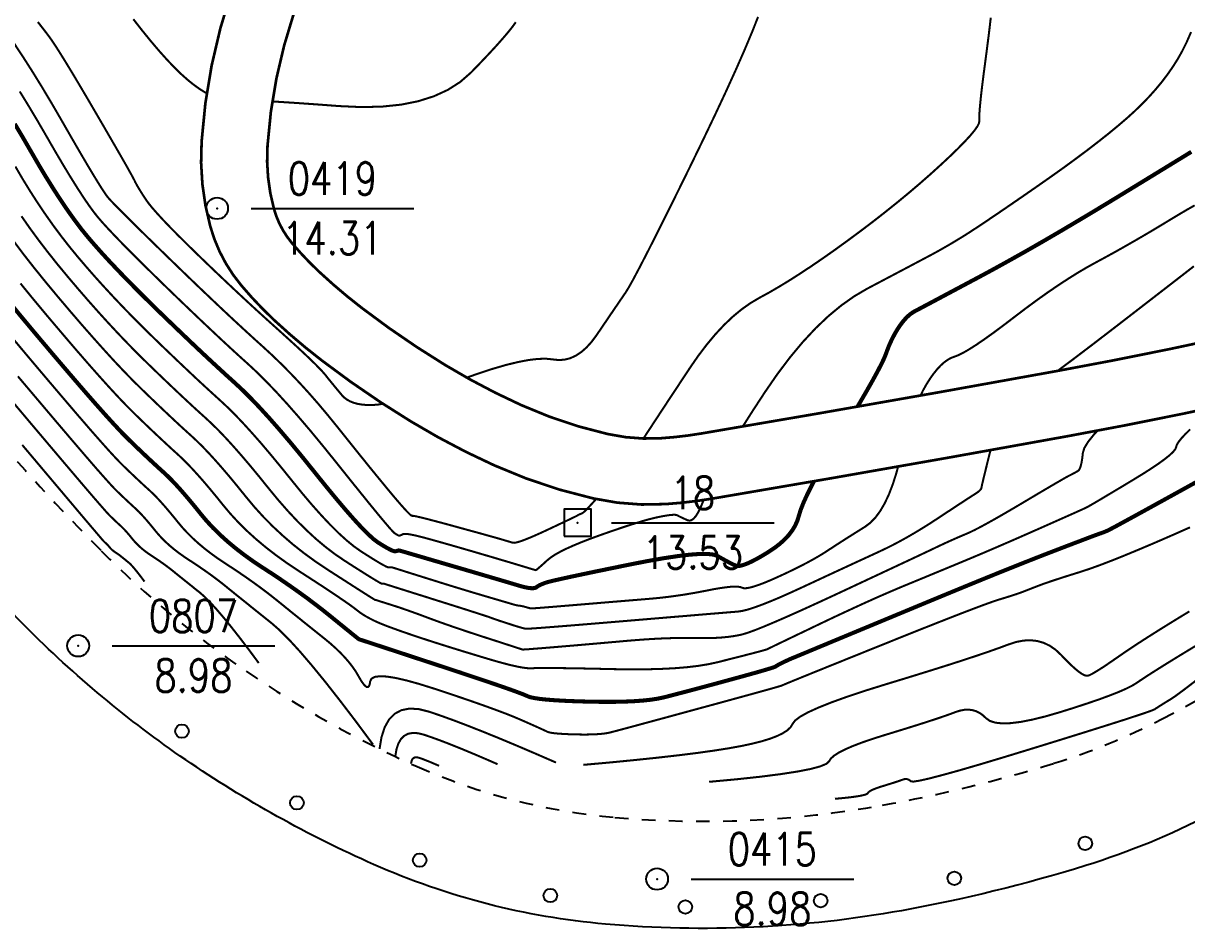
# Model space of a CAD drawing. Extents: x 1059 to 1761, y 608 to 1213.
# Drawn here: x 1132.37 to 1175.27, y 651.26 to 684.66 of the extents above; entities that cross this region are included whole.
import ezdxf
from ezdxf.enums import TextEntityAlignment as Align

# ---------------------------------------------------------------- set-up
doc = ezdxf.new("R2010")
doc.units = 0
doc.header["$LTSCALE"] = 0.5
doc.header["$PDSIZE"] = 0.2
doc.linetypes.add('X6', pattern=[2, 1, -1])
doc.layers.get('0').update_dxf_attribs({"linetype": 'CONTINUOUS'})
for name, color, linetype in [('DGX', 2, 'CONTINUOUS'), ('DLSS', 4, 'CONTINUOUS'), ('KZD', 1, 'CONTINUOUS'), ('SXSS', 5, 'CONTINUOUS'), ('ZBTZ', 3, 'CONTINUOUS')]:
    doc.layers.add(name, color=color, linetype=linetype)
doc.styles.add('HZ', font='rs.shx', dxfattribs={"width": 0.8, "bigfont": 'hztxt.shx'})

# ---------------------------------------------------------------- blocks, each defined once
blk = doc.blocks.new('gc170')
at = {"linetype": 'Continuous'}
blk.add_circle((0, 0), 0.5, dxfattribs=at)
blk = doc.blocks.new('gc117')
blk.add_circle((0, 0), 0.8)
blk.add_point((0, 0))
blk = doc.blocks.new('gc115')
blk.add_lwpolyline([(-1, -1), (1, -1), (1, 1), (-1, 1)], close=True)
blk.add_point((0, 0))

msp = doc.modelspace()

# ---------------------------------------------------------------- linework, layer by layer
at = {"layer": 'DGX', "linetype": 'Continuous', "const_width": 0.075}
for points in [[(1139.137, 682.071), (1139.081, 682.101), (1138.873, 682.232), (1138.656, 682.388), (1138.43, 682.57), (1138.192, 682.782), (1137.938, 683.03), (1137.668, 683.314), (1137.382, 683.634), (1137.08, 683.989), (1136.762, 684.38), (1136.428, 684.807)], [(1159.467, 684.892), (1159.243, 684.328), (1158.976, 683.691), (1158.664, 682.98), (1158.308, 682.195), (1157.907, 681.336), (1157.462, 680.404), (1156.973, 679.397), (1156.488, 678.411), (1156.056, 677.54), (1155.677, 676.783), (1155.351, 676.141), (1155.078, 675.614), (1154.859, 675.201), (1154.692, 674.903), (1154.579, 674.72), (1154.486, 674.585), (1154.382, 674.433), (1154.266, 674.263), (1154.138, 674.075), (1153.998, 673.87), (1153.847, 673.647), (1153.684, 673.407), (1153.509, 673.149), (1153.325, 672.902), (1153.136, 672.694), (1152.942, 672.524), (1152.743, 672.393), (1152.538, 672.301), (1152.328, 672.247), (1152.113, 672.233), (1151.892, 672.257), (1151.644, 672.283), (1151.347, 672.275), (1151, 672.234), (1150.603, 672.158), (1150.157, 672.048), (1149.662, 671.904), (1149.117, 671.725), (1148.724, 671.585)], [(1168.047, 684.862), (1168.01, 684.535), (1167.964, 684.163), (1167.911, 683.744), (1167.85, 683.279), (1167.789, 682.817), (1167.737, 682.408), (1167.695, 682.051), (1167.663, 681.746), (1167.64, 681.494), (1167.626, 681.294), (1167.621, 681.147), (1167.626, 681.052), (1167.611, 680.966), (1167.55, 680.847), (1167.441, 680.693), (1167.285, 680.506), (1167.081, 680.285), (1166.83, 680.029), (1166.532, 679.74), (1166.186, 679.418), (1165.81, 679.077), (1165.419, 678.734), (1165.014, 678.39), (1164.595, 678.044), (1164.162, 677.697), (1163.714, 677.347), (1163.252, 676.996), (1162.776, 676.644), (1162.303, 676.301), (1161.848, 675.981), (1161.413, 675.684), (1160.996, 675.409), (1160.599, 675.156), (1160.221, 674.926), (1159.863, 674.718), (1159.523, 674.533), (1159.194, 674.339), (1158.866, 674.108), (1158.54, 673.839), (1158.216, 673.531), (1157.894, 673.186), (1157.573, 672.802), (1157.254, 672.38), (1156.937, 671.921), (1156.634, 671.461), (1156.356, 671.04), (1156.103, 670.657), (1155.876, 670.312), (1155.675, 670.005), (1155.499, 669.737), (1155.349, 669.508), (1155.238, 669.338)], [(1145.632, 670.62), (1145.471, 670.593), (1145.245, 670.574), (1145.052, 670.575), (1144.874, 670.588), (1144.711, 670.615), (1144.562, 670.654), (1144.429, 670.706), (1144.31, 670.771), (1144.207, 670.849), (1144.118, 670.94), (1144.037, 671.037), (1143.957, 671.133), (1143.878, 671.228), (1143.8, 671.324), (1143.722, 671.418), (1143.646, 671.512), (1143.571, 671.606), (1143.497, 671.699), (1143.404, 671.806), (1143.275, 671.943), (1143.109, 672.11), (1142.907, 672.307), (1142.667, 672.533), (1142.391, 672.789), (1142.078, 673.074), (1141.728, 673.39), (1141.359, 673.722), (1140.989, 674.059), (1140.617, 674.401), (1140.244, 674.748), (1139.87, 675.1), (1139.494, 675.456), (1139.117, 675.817), (1138.738, 676.183), (1138.378, 676.536), (1138.054, 676.858), (1137.768, 677.149), (1137.52, 677.409), (1137.308, 677.639), (1137.134, 677.838), (1136.997, 678.006), (1136.898, 678.144), (1136.82, 678.262), (1136.749, 678.372), (1136.685, 678.474), (1136.628, 678.568), (1136.577, 678.654), (1136.533, 678.732), (1136.496, 678.803), (1136.466, 678.865), (1136.42, 678.955), (1136.335, 679.11), (1136.213, 679.328), (1136.053, 679.61), (1135.854, 679.956), (1135.617, 680.366), (1135.343, 680.839), (1135.03, 681.377), (1134.713, 681.919), (1134.426, 682.405), (1134.168, 682.837), (1133.94, 683.212), (1133.742, 683.532), (1133.574, 683.797), (1133.435, 684.006), (1133.326, 684.16), (1133.217, 684.305), (1133.077, 684.486), (1132.906, 684.704)], [(1150.53, 684.694), (1150.404, 684.521), (1150.241, 684.317), (1150.041, 684.082), (1149.805, 683.816), (1149.532, 683.52), (1149.222, 683.193), (1148.876, 682.836), (1148.481, 682.49), (1148.025, 682.199), (1147.51, 681.963), (1146.933, 681.781), (1146.297, 681.654), (1145.6, 681.582), (1144.842, 681.564), (1144.025, 681.601), (1143.22, 681.661), (1142.501, 681.712), (1141.867, 681.753), (1141.554, 681.772)], [(1175.433, 684.33), (1175.275, 683.968), (1175.111, 683.637), (1174.942, 683.336), (1174.762, 683.052), (1174.566, 682.77), (1174.355, 682.492), (1174.127, 682.217), (1173.883, 681.944), (1173.623, 681.674), (1173.347, 681.408), (1173.055, 681.144), (1172.741, 680.875), (1172.398, 680.593), (1172.026, 680.298), (1171.626, 679.989), (1171.197, 679.668), (1170.739, 679.333), (1170.252, 678.986), (1169.736, 678.625), (1169.23, 678.274), (1168.769, 677.957), (1168.355, 677.674), (1167.987, 677.425), (1167.666, 677.21), (1167.391, 677.028), (1167.162, 676.88), (1166.98, 676.766), (1166.823, 676.671), (1166.672, 676.58), (1166.526, 676.493), (1166.385, 676.412), (1166.25, 676.334), (1166.12, 676.261), (1165.995, 676.192), (1165.875, 676.127), (1165.736, 676.053), (1165.551, 675.955), (1165.321, 675.833), (1165.046, 675.687), (1164.725, 675.518), (1164.358, 675.324), (1163.947, 675.107), (1163.49, 674.866), (1163.011, 674.585), (1162.534, 674.247), (1162.059, 673.854), (1161.586, 673.404), (1161.115, 672.898), (1160.646, 672.335), (1160.179, 671.717), (1159.714, 671.042), (1159.273, 670.367), (1158.902, 669.783)], [(1153.492, 667.106), (1153.404, 667.006), (1153.272, 666.86), (1153.163, 666.744), (1153.077, 666.658), (1153.013, 666.603), (1152.971, 666.577), (1152.943, 666.566), (1152.917, 666.557), (1152.894, 666.547), (1152.874, 666.539), (1152.857, 666.531), (1152.843, 666.523), (1152.833, 666.517), (1152.825, 666.511), (1152.801, 666.497), (1152.744, 666.468), (1152.653, 666.423), (1152.528, 666.363), (1152.369, 666.287), (1152.176, 666.196), (1151.95, 666.089), (1151.689, 665.966), (1151.427, 665.845), (1151.194, 665.741), (1150.991, 665.656), (1150.818, 665.588), (1150.674, 665.538), (1150.561, 665.505), (1150.476, 665.491), (1150.422, 665.494), (1150.38, 665.507), (1150.333, 665.521), (1150.282, 665.536), (1150.225, 665.553), (1150.163, 665.571), (1150.097, 665.591), (1150.025, 665.612), (1149.949, 665.635), (1149.853, 665.662), (1149.721, 665.7), (1149.555, 665.746), (1149.354, 665.802), (1149.117, 665.868), (1148.846, 665.942), (1148.54, 666.026), (1148.199, 666.12), (1147.862, 666.212), (1147.568, 666.29), (1147.317, 666.356), (1147.109, 666.408), (1146.944, 666.448), (1146.823, 666.474), (1146.744, 666.487), (1146.709, 666.487), (1146.685, 666.494), (1146.643, 666.526), (1146.581, 666.583), (1146.501, 666.666), (1146.401, 666.775), (1146.282, 666.91), (1146.144, 667.07), (1145.987, 667.255), (1145.81, 667.468), (1145.61, 667.711), (1145.387, 667.982), (1145.142, 668.283), (1144.875, 668.614), (1144.586, 668.974), (1144.274, 669.363), (1143.94, 669.781), (1143.595, 670.206), (1143.251, 670.615), (1142.908, 671.008), (1142.565, 671.384), (1142.224, 671.744), (1141.883, 672.088), (1141.543, 672.416), (1141.204, 672.728), (1140.855, 673.043), (1140.484, 673.383), (1140.092, 673.746), (1139.678, 674.134), (1139.243, 674.546), (1138.786, 674.981), (1138.308, 675.441), (1137.808, 675.925), (1137.325, 676.395), (1136.897, 676.813), (1136.525, 677.179), (1136.208, 677.493), (1135.946, 677.755), (1135.74, 677.965), (1135.59, 678.123), (1135.494, 678.229), (1135.408, 678.344), (1135.285, 678.528), (1135.126, 678.782), (1134.929, 679.104), (1134.696, 679.495), (1134.426, 679.956), (1134.119, 680.486), (1133.776, 681.085), (1133.416, 681.705), (1133.061, 682.299), (1132.711, 682.867), (1132.365, 683.409), (1132.024, 683.925)], [(1157.457, 667.071), (1157.421, 666.974), (1157.337, 666.774), (1157.254, 666.609), (1157.173, 666.48), (1157.094, 666.387), (1157.016, 666.33), (1156.94, 666.309), (1156.866, 666.324), (1156.796, 666.356), (1156.732, 666.385), (1156.674, 666.412), (1156.623, 666.436), (1156.578, 666.458), (1156.539, 666.478), (1156.506, 666.495), (1156.479, 666.509), (1156.448, 666.52), (1156.4, 666.525), (1156.337, 666.525), (1156.257, 666.519), (1156.162, 666.508), (1156.05, 666.491), (1155.923, 666.468), (1155.78, 666.44), (1155.614, 666.403), (1155.419, 666.353), (1155.196, 666.289), (1154.943, 666.212), (1154.662, 666.123), (1154.352, 666.02), (1154.013, 665.904), (1153.645, 665.775), (1153.281, 665.642), (1152.951, 665.514), (1152.656, 665.391), (1152.396, 665.274), (1152.17, 665.162), (1151.98, 665.055), (1151.825, 664.953), (1151.704, 664.857), (1151.607, 664.769), (1151.522, 664.692), (1151.449, 664.628), (1151.389, 664.575), (1151.341, 664.534), (1151.305, 664.505), (1151.281, 664.488), (1151.269, 664.483), (1151.256, 664.486), (1151.229, 664.493), (1151.188, 664.505), (1151.132, 664.521), (1151.061, 664.542), (1150.977, 664.568), (1150.878, 664.598), (1150.764, 664.633), (1150.633, 664.672), (1150.481, 664.718), (1150.309, 664.77), (1150.116, 664.827), (1149.903, 664.89), (1149.669, 664.96), (1149.415, 665.034), (1149.14, 665.115), (1148.86, 665.197), (1148.593, 665.274), (1148.338, 665.348), (1148.095, 665.418), (1147.864, 665.483), (1147.645, 665.545), (1147.439, 665.603), (1147.244, 665.656), (1147.065, 665.704), (1146.907, 665.744), (1146.768, 665.775), (1146.65, 665.799), (1146.552, 665.814), (1146.474, 665.821), (1146.416, 665.821), (1146.378, 665.812), (1146.352, 665.8), (1146.328, 665.789), (1146.307, 665.779), (1146.288, 665.772), (1146.272, 665.765), (1146.259, 665.76), (1146.248, 665.756), (1146.241, 665.754), (1146.232, 665.754), (1146.22, 665.757), (1146.204, 665.763), (1146.184, 665.773), (1146.16, 665.785), (1146.133, 665.801), (1146.102, 665.82), (1146.067, 665.842), (1146.001, 665.904), (1145.877, 666.041), (1145.696, 666.253), (1145.456, 666.541), (1145.158, 666.905), (1144.803, 667.344), (1144.389, 667.858), (1143.918, 668.448), (1143.429, 669.054), (1142.965, 669.616), (1142.524, 670.134), (1142.108, 670.608), (1141.715, 671.038), (1141.346, 671.425), (1141.002, 671.767), (1140.681, 672.066), (1140.362, 672.354), (1140.024, 672.663), (1139.666, 672.995), (1139.289, 673.349), (1138.892, 673.724), (1138.475, 674.122), (1138.038, 674.541), (1137.582, 674.982), (1137.137, 675.417), (1136.73, 675.818), (1136.363, 676.184), (1136.036, 676.515), (1135.749, 676.812), (1135.501, 677.075), (1135.293, 677.303), (1135.125, 677.497), (1134.965, 677.698), (1134.782, 677.95), (1134.577, 678.252), (1134.349, 678.604), (1134.098, 679.006), (1133.825, 679.458), (1133.529, 679.961), (1133.21, 680.514), (1132.882, 681.079), (1132.558, 681.621), (1132.239, 682.14)], [(1164.629, 668.304), (1164.568, 668.071), (1164.435, 667.652), (1164.291, 667.277), (1164.136, 666.948), (1163.971, 666.664), (1163.795, 666.425), (1163.607, 666.231), (1163.409, 666.083), (1163.209, 665.958), (1163.016, 665.837), (1162.829, 665.719), (1162.648, 665.604), (1162.475, 665.493), (1162.307, 665.385), (1162.147, 665.28), (1161.993, 665.179), (1161.833, 665.077), (1161.657, 664.972), (1161.463, 664.862), (1161.252, 664.747), (1161.023, 664.629), (1160.778, 664.507), (1160.515, 664.38), (1160.234, 664.25), (1159.96, 664.127), (1159.716, 664.025), (1159.502, 663.943), (1159.317, 663.881), (1159.162, 663.84), (1159.037, 663.818), (1158.941, 663.817), (1158.875, 663.836), (1158.81, 663.86), (1158.718, 663.874), (1158.597, 663.877), (1158.449, 663.869), (1158.273, 663.85), (1158.069, 663.821), (1157.838, 663.782), (1157.579, 663.731), (1157.306, 663.678), (1157.033, 663.629), (1156.761, 663.583), (1156.489, 663.543), (1156.218, 663.506), (1155.947, 663.473), (1155.676, 663.445), (1155.406, 663.421), (1155.127, 663.398), (1154.833, 663.374), (1154.522, 663.348), (1154.194, 663.321), (1153.851, 663.293), (1153.491, 663.262), (1153.114, 663.231), (1152.721, 663.198), (1152.345, 663.167), (1152.017, 663.14), (1151.739, 663.117), (1151.51, 663.099), (1151.329, 663.085), (1151.199, 663.076), (1151.117, 663.071), (1151.084, 663.07), (1151.074, 663.072), (1151.06, 663.076), (1151.042, 663.081), (1151.021, 663.086), (1150.996, 663.094), (1150.967, 663.102), (1150.934, 663.111), (1150.898, 663.122), (1150.86, 663.132), (1150.825, 663.142), (1150.791, 663.15), (1150.76, 663.157), (1150.73, 663.163), (1150.702, 663.168), (1150.676, 663.172), (1150.652, 663.174), (1150.628, 663.177), (1150.604, 663.18), (1150.578, 663.184), (1150.552, 663.19), (1150.524, 663.196), (1150.496, 663.203), (1150.467, 663.211), (1150.437, 663.22), (1150.394, 663.233), (1150.327, 663.253), (1150.236, 663.28), (1150.121, 663.313), (1149.982, 663.354), (1149.819, 663.402), (1149.632, 663.457), (1149.421, 663.519), (1149.192, 663.587), (1148.952, 663.658), (1148.701, 663.734), (1148.438, 663.814), (1148.164, 663.898), (1147.879, 663.986), (1147.583, 664.079), (1147.275, 664.175), (1146.98, 664.268), (1146.723, 664.348), (1146.505, 664.417), (1146.323, 664.475), (1146.18, 664.52), (1146.074, 664.553), (1146.006, 664.575), (1145.976, 664.585), (1145.965, 664.588), (1145.952, 664.591), (1145.938, 664.592), (1145.923, 664.592), (1145.908, 664.591), (1145.891, 664.589), (1145.873, 664.586), (1145.854, 664.582), (1145.821, 664.587), (1145.76, 664.612), (1145.672, 664.657), (1145.556, 664.721), (1145.413, 664.806), (1145.243, 664.91), (1145.045, 665.035), (1144.819, 665.179), (1144.57, 665.355), (1144.3, 665.575), (1144.009, 665.839), (1143.698, 666.147), (1143.366, 666.5), (1143.013, 666.896), (1142.64, 667.337), (1142.247, 667.822), (1141.852, 668.311), (1141.477, 668.764), (1141.122, 669.183), (1140.785, 669.565), (1140.468, 669.913), (1140.171, 670.225), (1139.892, 670.501), (1139.633, 670.742), (1139.376, 670.975), (1139.103, 671.225), (1138.814, 671.492), (1138.51, 671.778), (1138.189, 672.081), (1137.853, 672.402), (1137.5, 672.74), (1137.132, 673.097), (1136.76, 673.462), (1136.397, 673.828), (1136.041, 674.194), (1135.694, 674.56), (1135.354, 674.928), (1135.023, 675.295), (1134.701, 675.663), (1134.386, 676.031), (1134.078, 676.406), (1133.776, 676.793), (1133.479, 677.192), (1133.188, 677.604), (1132.902, 678.027), (1132.622, 678.463), (1132.347, 678.911), (1132.078, 679.372)], [(1175.566, 677.939), (1175.298, 677.787), (1174.993, 677.608), (1174.652, 677.402), (1174.294, 677.185), (1173.941, 676.974), (1173.593, 676.769), (1173.25, 676.571), (1172.912, 676.378), (1172.578, 676.191), (1172.25, 676.011), (1171.926, 675.836), (1171.598, 675.655), (1171.257, 675.454), (1170.902, 675.232), (1170.534, 674.991), (1170.152, 674.73), (1169.757, 674.449), (1169.348, 674.148), (1168.926, 673.827), (1168.516, 673.514), (1168.144, 673.238), (1167.81, 672.999), (1167.514, 672.797), (1167.256, 672.632), (1167.036, 672.504), (1166.854, 672.413), (1166.709, 672.358), (1166.583, 672.311), (1166.457, 672.241), (1166.33, 672.149), (1166.202, 672.034), (1166.073, 671.896), (1165.943, 671.736), (1165.813, 671.554), (1165.682, 671.349), (1165.551, 671.116), (1165.459, 670.924)], [(1168.038, 668.91), (1168, 668.759), (1167.924, 668.452), (1167.859, 668.188), (1167.805, 667.968), (1167.763, 667.792), (1167.732, 667.66), (1167.712, 667.571), (1167.704, 667.526), (1167.698, 667.501), (1167.685, 667.476), (1167.666, 667.449), (1167.639, 667.42), (1167.606, 667.39), (1167.565, 667.358), (1167.518, 667.325), (1167.464, 667.29), (1167.392, 667.245), (1167.292, 667.181), (1167.162, 667.097), (1167.004, 666.993), (1166.816, 666.871), (1166.6, 666.728), (1166.355, 666.567), (1166.081, 666.386), (1165.796, 666.2), (1165.514, 666.023), (1165.237, 665.856), (1164.965, 665.698), (1164.698, 665.55), (1164.435, 665.411), (1164.177, 665.282), (1163.923, 665.162), (1163.659, 665.04), (1163.369, 664.906), (1163.054, 664.761), (1162.713, 664.603), (1162.346, 664.433), (1161.954, 664.251), (1161.536, 664.056), (1161.093, 663.85), (1160.657, 663.65), (1160.262, 663.475), (1159.906, 663.326), (1159.591, 663.202), (1159.316, 663.102), (1159.082, 663.028), (1158.888, 662.98), (1158.734, 662.956), (1158.552, 662.941), (1158.274, 662.918), (1157.899, 662.887), (1157.428, 662.848), (1156.862, 662.8), (1156.198, 662.745), (1155.439, 662.681), (1154.583, 662.609), (1153.735, 662.538), (1152.997, 662.477), (1152.37, 662.426), (1151.854, 662.385), (1151.448, 662.354), (1151.153, 662.333), (1150.968, 662.322), (1150.895, 662.321), (1150.874, 662.325), (1150.851, 662.331), (1150.824, 662.338), (1150.794, 662.346), (1150.76, 662.355), (1150.724, 662.365), (1150.683, 662.376), (1150.64, 662.389), (1150.597, 662.402), (1150.56, 662.413), (1150.527, 662.422), (1150.499, 662.431), (1150.476, 662.438), (1150.459, 662.443), (1150.446, 662.447), (1150.438, 662.45), (1150.428, 662.454), (1150.409, 662.46), (1150.381, 662.47), (1150.344, 662.482), (1150.298, 662.497), (1150.242, 662.515), (1150.178, 662.536), (1150.104, 662.56), (1150.028, 662.584), (1149.955, 662.608), (1149.886, 662.631), (1149.821, 662.654), (1149.759, 662.675), (1149.701, 662.696), (1149.647, 662.715), (1149.596, 662.734), (1149.522, 662.761), (1149.396, 662.802), (1149.22, 662.86), (1148.992, 662.933), (1148.714, 663.022), (1148.384, 663.127), (1148.004, 663.247), (1147.572, 663.383), (1147.143, 663.519), (1146.769, 663.636), (1146.451, 663.737), (1146.189, 663.819), (1145.982, 663.885), (1145.831, 663.932), (1145.735, 663.963), (1145.696, 663.976), (1145.684, 663.98), (1145.672, 663.982), (1145.66, 663.984), (1145.649, 663.986), (1145.637, 663.986), (1145.625, 663.985), (1145.614, 663.984), (1145.602, 663.981), (1145.57, 663.992), (1145.497, 664.031), (1145.383, 664.098), (1145.228, 664.192), (1145.031, 664.314), (1144.794, 664.464), (1144.515, 664.641), (1144.195, 664.847), (1143.854, 665.08), (1143.511, 665.342), (1143.166, 665.632), (1142.819, 665.951), (1142.47, 666.297), (1142.119, 666.673), (1141.766, 667.076), (1141.411, 667.508), (1141.064, 667.939), (1140.733, 668.339), (1140.42, 668.707), (1140.124, 669.044), (1139.845, 669.35), (1139.583, 669.625), (1139.338, 669.868), (1139.11, 670.081), (1138.883, 670.285), (1138.643, 670.505), (1138.388, 670.741), (1138.12, 670.993), (1137.838, 671.259), (1137.541, 671.542), (1137.231, 671.84), (1136.907, 672.154), (1136.572, 672.484), (1136.23, 672.833), (1135.88, 673.199), (1135.522, 673.583), (1135.157, 673.985), (1134.784, 674.405), (1134.404, 674.843), (1134.017, 675.299), (1133.635, 675.76), (1133.273, 676.215), (1132.93, 676.663), (1132.607, 677.104), (1132.304, 677.538)], [(1171.983, 669.629), (1171.859, 669.495), (1171.638, 669.218), (1171.499, 668.991), (1171.444, 668.816), (1171.429, 668.675), (1171.412, 668.55), (1171.393, 668.441), (1171.371, 668.349), (1171.348, 668.274), (1171.323, 668.215), (1171.296, 668.172), (1171.267, 668.145), (1171.235, 668.127), (1171.201, 668.107), (1171.165, 668.087), (1171.126, 668.066), (1171.085, 668.044), (1171.041, 668.021), (1170.995, 667.997), (1170.946, 667.973), (1170.875, 667.935), (1170.761, 667.872), (1170.606, 667.782), (1170.409, 667.668), (1170.169, 667.527), (1169.887, 667.361), (1169.564, 667.169), (1169.198, 666.951), (1168.827, 666.732), (1168.489, 666.535), (1168.183, 666.36), (1167.91, 666.208), (1167.669, 666.077), (1167.46, 665.969), (1167.284, 665.883), (1167.141, 665.82), (1167.012, 665.766), (1166.881, 665.71), (1166.747, 665.652), (1166.61, 665.591), (1166.471, 665.528), (1166.329, 665.463), (1166.184, 665.395), (1166.036, 665.325), (1165.85, 665.236), (1165.59, 665.113), (1165.257, 664.956), (1164.85, 664.765), (1164.369, 664.54), (1163.814, 664.28), (1163.186, 663.986), (1162.484, 663.657), (1161.781, 663.331), (1161.151, 663.043), (1160.593, 662.793), (1160.107, 662.581), (1159.694, 662.407), (1159.354, 662.271), (1159.086, 662.174), (1158.89, 662.114), (1158.724, 662.077), (1158.543, 662.046), (1158.349, 662.02), (1158.141, 662), (1157.919, 661.986), (1157.683, 661.978), (1157.433, 661.976), (1157.169, 661.979), (1156.891, 661.983), (1156.602, 661.982), (1156.299, 661.976), (1155.984, 661.966), (1155.656, 661.95), (1155.316, 661.929), (1154.963, 661.903), (1154.597, 661.873), (1154.231, 661.84), (1153.875, 661.809), (1153.53, 661.778), (1153.195, 661.749), (1152.872, 661.721), (1152.559, 661.694), (1152.256, 661.669), (1151.965, 661.644), (1151.696, 661.622), (1151.462, 661.603), (1151.262, 661.587), (1151.097, 661.574), (1150.967, 661.564), (1150.871, 661.558), (1150.811, 661.555), (1150.784, 661.555), (1150.775, 661.557), (1150.767, 661.559), (1150.759, 661.561), (1150.752, 661.563), (1150.745, 661.565), (1150.738, 661.567), (1150.732, 661.569), (1150.727, 661.571), (1150.701, 661.58), (1150.636, 661.601), (1150.531, 661.635), (1150.387, 661.682), (1150.202, 661.742), (1149.978, 661.815), (1149.714, 661.9), (1149.41, 661.998), (1149.094, 662.101), (1148.793, 662.2), (1148.507, 662.296), (1148.236, 662.388), (1147.981, 662.477), (1147.74, 662.562), (1147.515, 662.644), (1147.304, 662.722), (1147.106, 662.797), (1146.915, 662.867), (1146.733, 662.933), (1146.558, 662.995), (1146.392, 663.053), (1146.235, 663.107), (1146.085, 663.156), (1145.943, 663.201), (1145.814, 663.242), (1145.702, 663.277), (1145.606, 663.307), (1145.527, 663.332), (1145.465, 663.352), (1145.42, 663.366), (1145.391, 663.376), (1145.379, 663.379), (1145.376, 663.381), (1145.372, 663.381), (1145.369, 663.382), (1145.365, 663.382), (1145.361, 663.382), (1145.358, 663.382), (1145.355, 663.382), (1145.351, 663.381), (1145.32, 663.398), (1145.235, 663.451), (1145.094, 663.539), (1144.899, 663.663), (1144.649, 663.822), (1144.345, 664.018), (1143.986, 664.248), (1143.571, 664.515), (1143.138, 664.806), (1142.722, 665.109), (1142.322, 665.425), (1141.94, 665.754), (1141.573, 666.095), (1141.224, 666.449), (1140.891, 666.816), (1140.575, 667.195), (1140.275, 667.568), (1139.99, 667.913), (1139.719, 668.231), (1139.463, 668.523), (1139.222, 668.787), (1138.995, 669.025), (1138.783, 669.235), (1138.586, 669.419), (1138.39, 669.596), (1138.182, 669.786), (1137.962, 669.99), (1137.731, 670.207), (1137.486, 670.438), (1137.23, 670.682), (1136.962, 670.94), (1136.682, 671.211), (1136.384, 671.507), (1136.063, 671.838), (1135.718, 672.204), (1135.351, 672.606), (1134.96, 673.043), (1134.545, 673.515), (1134.108, 674.023), (1133.647, 674.566), (1133.192, 675.114), (1132.77, 675.636), (1132.381, 676.133), (1132.027, 676.604)], [(1175.538, 675.694), (1175.138, 675.383), (1174.641, 674.998), (1174.048, 674.539), (1173.359, 674.006), (1172.573, 673.399), (1171.785, 672.794), (1171.09, 672.266), (1170.51, 671.833)], [(1175.4, 669.676), (1175.22, 669.5), (1175.079, 669.347), (1174.976, 669.218), (1174.912, 669.113), (1174.886, 669.032), (1174.856, 668.952), (1174.777, 668.852), (1174.651, 668.731), (1174.476, 668.589), (1174.254, 668.427), (1173.984, 668.244), (1173.666, 668.04), (1173.3, 667.816), (1172.932, 667.594), (1172.608, 667.4), (1172.328, 667.233), (1172.092, 667.092), (1171.9, 666.979), (1171.752, 666.893), (1171.647, 666.833), (1171.587, 666.801), (1171.527, 666.772), (1171.421, 666.723), (1171.27, 666.655), (1171.074, 666.567), (1170.833, 666.46), (1170.547, 666.332), (1170.216, 666.185), (1169.839, 666.018), (1169.449, 665.846), (1169.077, 665.682), (1168.722, 665.527), (1168.384, 665.381), (1168.065, 665.243), (1167.763, 665.114), (1167.478, 664.994), (1167.211, 664.882), (1166.949, 664.773), (1166.68, 664.661), (1166.402, 664.546), (1166.117, 664.428), (1165.824, 664.307), (1165.523, 664.182), (1165.215, 664.055), (1164.898, 663.925), (1164.569, 663.787), (1164.219, 663.637), (1163.851, 663.476), (1163.463, 663.302), (1163.056, 663.116), (1162.629, 662.918), (1162.183, 662.709), (1161.717, 662.487), (1161.272, 662.273), (1160.885, 662.088), (1160.558, 661.931), (1160.29, 661.802), (1160.08, 661.701), (1159.93, 661.628), (1159.839, 661.584), (1159.807, 661.568), (1159.8, 661.564), (1159.784, 661.559), (1159.76, 661.551), (1159.727, 661.542), (1159.685, 661.53), (1159.634, 661.515), (1159.575, 661.499), (1159.507, 661.48), (1159.42, 661.457), (1159.302, 661.426), (1159.155, 661.388), (1158.977, 661.342), (1158.77, 661.289), (1158.532, 661.229), (1158.265, 661.161), (1157.967, 661.086), (1157.633, 661.013), (1157.256, 660.951), (1156.837, 660.902), (1156.374, 660.864), (1155.869, 660.839), (1155.322, 660.825), (1154.731, 660.823), (1154.098, 660.832), (1153.478, 660.847), (1152.93, 660.858), (1152.452, 660.866), (1152.045, 660.871), (1151.709, 660.874), (1151.443, 660.873), (1151.249, 660.87), (1151.125, 660.863), (1151.022, 660.862), (1150.891, 660.873), (1150.732, 660.898), (1150.544, 660.935), (1150.327, 660.984), (1150.083, 661.047), (1149.809, 661.122), (1149.508, 661.211), (1149.198, 661.304), (1148.899, 661.395), (1148.611, 661.482), (1148.335, 661.568), (1148.069, 661.65), (1147.816, 661.73), (1147.573, 661.807), (1147.342, 661.881), (1147.119, 661.954), (1146.904, 662.025), (1146.695, 662.095), (1146.492, 662.165), (1146.296, 662.233), (1146.107, 662.301), (1145.925, 662.367), (1145.749, 662.433), (1145.581, 662.499), (1145.423, 662.566), (1145.274, 662.636), (1145.135, 662.707), (1145.005, 662.779), (1144.884, 662.854), (1144.773, 662.93), (1144.672, 663.008), (1144.554, 663.099), (1144.393, 663.216), (1144.189, 663.358), (1143.943, 663.526), (1143.654, 663.719), (1143.323, 663.938), (1142.948, 664.182), (1142.531, 664.451), (1142.104, 664.736), (1141.699, 665.027), (1141.316, 665.323), (1140.956, 665.624), (1140.619, 665.93), (1140.303, 666.242), (1140.01, 666.56), (1139.74, 666.882), (1139.487, 667.196), (1139.246, 667.487), (1139.018, 667.756), (1138.802, 668.001), (1138.598, 668.224), (1138.407, 668.425), (1138.229, 668.602), (1138.062, 668.757), (1137.897, 668.906), (1137.722, 669.067), (1137.537, 669.239), (1137.341, 669.422), (1137.135, 669.616), (1136.919, 669.822), (1136.693, 670.04), (1136.457, 670.268), (1136.196, 670.529), (1135.896, 670.843), (1135.557, 671.209), (1135.179, 671.628), (1134.762, 672.1), (1134.306, 672.625), (1133.812, 673.203), (1133.278, 673.833), (1132.748, 674.468), (1132.267, 675.058)], [(1175.395, 666.062), (1174.703, 665.756), (1174.064, 665.479), (1173.479, 665.231), (1172.948, 665.012), (1172.471, 664.821), (1172.047, 664.659), (1171.677, 664.526), (1171.36, 664.422), (1171.082, 664.335), (1170.828, 664.255), (1170.597, 664.181), (1170.389, 664.113), (1170.205, 664.051), (1170.044, 663.996), (1169.907, 663.946), (1169.793, 663.903), (1169.694, 663.865), (1169.602, 663.829), (1169.516, 663.796), (1169.437, 663.765), (1169.365, 663.736), (1169.298, 663.711), (1169.239, 663.688), (1169.186, 663.667), (1169.129, 663.646), (1169.058, 663.621), (1168.973, 663.592), (1168.873, 663.56), (1168.759, 663.523), (1168.631, 663.483), (1168.489, 663.439), (1168.333, 663.392), (1168.122, 663.322), (1167.819, 663.213), (1167.421, 663.064), (1166.93, 662.876), (1166.346, 662.648), (1165.668, 662.38), (1164.896, 662.072), (1164.031, 661.724), (1163.176, 661.38), (1162.433, 661.08), (1161.804, 660.826), (1161.288, 660.617), (1160.885, 660.453), (1160.595, 660.334), (1160.419, 660.26), (1160.355, 660.232), (1160.302, 660.213), (1160.157, 660.171), (1159.92, 660.103), (1159.592, 660.012), (1159.171, 659.895), (1158.659, 659.755), (1158.055, 659.589), (1157.359, 659.4), (1156.658, 659.209), (1156.038, 659.04), (1155.498, 658.894), (1155.04, 658.77), (1154.663, 658.668), (1154.367, 658.589), (1154.152, 658.532), (1154.018, 658.497), (1153.917, 658.475), (1153.798, 658.457), (1153.664, 658.442), (1153.513, 658.431), (1153.345, 658.424), (1153.161, 658.42), (1152.96, 658.42), (1152.743, 658.424), (1152.529, 658.43), (1152.339, 658.438), (1152.172, 658.448), (1152.028, 658.46), (1151.908, 658.473), (1151.812, 658.489), (1151.738, 658.506), (1151.689, 658.524), (1151.64, 658.549), (1151.569, 658.582), (1151.476, 658.625), (1151.361, 658.677), (1151.224, 658.739), (1151.065, 658.809), (1150.885, 658.889), (1150.682, 658.978), (1150.446, 659.078), (1150.165, 659.19), (1149.838, 659.313), (1149.465, 659.449), (1149.047, 659.597), (1148.584, 659.757), (1148.076, 659.928), (1147.522, 660.112), (1146.98, 660.282), (1146.509, 660.413), (1146.108, 660.505), (1145.778, 660.558), (1145.519, 660.571), (1145.329, 660.545), (1145.21, 660.48), (1145.162, 660.376), (1145.144, 660.271), (1145.116, 660.202), (1145.077, 660.17), (1145.029, 660.176), (1144.971, 660.218), (1144.903, 660.297), (1144.824, 660.413), (1144.736, 660.565), (1144.635, 660.737), (1144.518, 660.909), (1144.385, 661.081), (1144.235, 661.255), (1144.07, 661.429), (1143.889, 661.604), (1143.693, 661.779), (1143.48, 661.955), (1143.26, 662.131), (1143.041, 662.306), (1142.824, 662.48), (1142.608, 662.654), (1142.394, 662.827), (1142.181, 662.998), (1141.97, 663.17), (1141.76, 663.34), (1141.547, 663.51), (1141.325, 663.682), (1141.095, 663.854), (1140.857, 664.027), (1140.611, 664.201), (1140.356, 664.376), (1140.093, 664.552), (1139.822, 664.729), (1139.553, 664.908), (1139.299, 665.091), (1139.059, 665.276), (1138.833, 665.466), (1138.621, 665.658), (1138.423, 665.854), (1138.239, 666.053), (1138.069, 666.256), (1137.91, 666.453), (1137.758, 666.636), (1137.615, 666.805), (1137.479, 666.959), (1137.352, 667.099), (1137.232, 667.225), (1137.119, 667.336), (1137.015, 667.434), (1136.911, 667.527), (1136.801, 667.628), (1136.685, 667.736), (1136.562, 667.851), (1136.433, 667.973), (1136.297, 668.103), (1136.155, 668.239), (1136.007, 668.383), (1135.82, 668.574), (1135.562, 668.853), (1135.235, 669.219), (1134.836, 669.673), (1134.368, 670.215), (1133.829, 670.845), (1133.219, 671.563), (1132.539, 672.368), (1131.862, 673.176)], [(1145.267, 658.05), (1144.63, 658.909), (1144.04, 659.682), (1143.5, 660.37), (1143.007, 660.973), (1142.563, 661.491), (1142.167, 661.924), (1141.82, 662.271), (1141.52, 662.533), (1141.253, 662.747), (1141.002, 662.947), (1140.767, 663.136), (1140.548, 663.312), (1140.345, 663.475), (1140.158, 663.626), (1139.987, 663.764), (1139.832, 663.89), (1139.682, 664.01), (1139.526, 664.131), (1139.364, 664.252), (1139.196, 664.374), (1139.023, 664.496), (1138.843, 664.619), (1138.658, 664.743), (1138.467, 664.868), (1138.278, 664.994), (1138.099, 665.122), (1137.93, 665.253), (1137.771, 665.386), (1137.622, 665.522), (1137.482, 665.66), (1137.353, 665.8), (1137.233, 665.943), (1137.121, 666.081), (1137.015, 666.21), (1136.914, 666.329), (1136.818, 666.438), (1136.728, 666.536), (1136.644, 666.625), (1136.565, 666.703), (1136.491, 666.772), (1136.418, 666.838), (1136.341, 666.909), (1136.259, 666.985), (1136.172, 667.066), (1136.081, 667.152), (1135.986, 667.243), (1135.886, 667.339), (1135.781, 667.44), (1135.632, 667.596), (1135.396, 667.858), (1135.073, 668.224), (1134.665, 668.696), (1134.17, 669.273), (1133.59, 669.955), (1132.923, 670.743), (1132.169, 671.635)], [(1141.053, 661.056), (1140.684, 661.554), (1140.342, 662.002), (1140.029, 662.4), (1139.743, 662.75), (1139.486, 663.05), (1139.257, 663.301), (1139.055, 663.502), (1138.882, 663.654), (1138.727, 663.777), (1138.582, 663.894), (1138.446, 664.003), (1138.319, 664.105), (1138.201, 664.199), (1138.092, 664.287), (1137.993, 664.367), (1137.903, 664.44), (1137.816, 664.51), (1137.726, 664.579), (1137.632, 664.65), (1137.535, 664.72), (1137.434, 664.791), (1137.331, 664.863), (1137.223, 664.935), (1137.113, 665.007), (1137.003, 665.08), (1136.899, 665.154), (1136.801, 665.23), (1136.709, 665.307), (1136.623, 665.386), (1136.542, 665.466), (1136.467, 665.547), (1136.397, 665.63), (1136.333, 665.71), (1136.271, 665.785), (1136.212, 665.853), (1136.157, 665.916), (1136.105, 665.973), (1136.056, 666.025), (1136.01, 666.07), (1135.968, 666.11), (1135.925, 666.148), (1135.88, 666.189), (1135.833, 666.233), (1135.783, 666.28), (1135.73, 666.33), (1135.675, 666.383), (1135.617, 666.439), (1135.556, 666.497), (1135.443, 666.619), (1135.229, 666.863), (1134.912, 667.229), (1134.493, 667.719), (1133.973, 668.331), (1133.351, 669.065), (1132.626, 669.923), (1131.8, 670.903)], [(1136.839, 664.062), (1136.738, 664.198), (1136.644, 664.321), (1136.558, 664.431), (1136.48, 664.526), (1136.409, 664.609), (1136.346, 664.678), (1136.291, 664.733), (1136.243, 664.774), (1136.201, 664.808), (1136.161, 664.84), (1136.124, 664.87), (1136.089, 664.898), (1136.057, 664.924), (1136.027, 664.948), (1136, 664.97), (1135.975, 664.99), (1135.951, 665.009), (1135.926, 665.028), (1135.901, 665.048), (1135.874, 665.067), (1135.846, 665.086), (1135.818, 665.106), (1135.788, 665.126), (1135.758, 665.146), (1135.728, 665.166), (1135.7, 665.186), (1135.673, 665.207), (1135.647, 665.228), (1135.624, 665.249), (1135.601, 665.271), (1135.581, 665.294), (1135.562, 665.316), (1135.544, 665.338), (1135.527, 665.359), (1135.511, 665.378), (1135.496, 665.395), (1135.482, 665.411), (1135.468, 665.425), (1135.456, 665.437), (1135.444, 665.448), (1135.432, 665.459), (1135.42, 665.47), (1135.407, 665.482), (1135.393, 665.495), (1135.379, 665.509), (1135.364, 665.523), (1135.348, 665.538), (1135.331, 665.554), (1135.255, 665.641), (1135.062, 665.868), (1134.751, 666.234), (1134.322, 666.741), (1133.776, 667.388), (1133.112, 668.175), (1132.33, 669.103)], [(1175.371, 662.961), (1174.951, 662.706), (1174.557, 662.463), (1174.19, 662.234), (1173.848, 662.018), (1173.533, 661.815), (1173.243, 661.624), (1172.979, 661.447), (1172.742, 661.283), (1172.528, 661.135), (1172.336, 661.004), (1172.165, 660.89), (1172.015, 660.795), (1171.887, 660.717), (1171.781, 660.656), (1171.695, 660.613), (1171.632, 660.588), (1171.57, 660.586), (1171.49, 660.612), (1171.393, 660.666), (1171.278, 660.748), (1171.145, 660.858), (1170.994, 660.996), (1170.825, 661.163), (1170.639, 661.357), (1170.438, 661.546), (1170.224, 661.694), (1169.999, 661.802), (1169.761, 661.87), (1169.512, 661.898), (1169.251, 661.885), (1168.977, 661.832), (1168.692, 661.739), (1168.367, 661.618), (1167.975, 661.479), (1167.517, 661.323), (1166.992, 661.15), (1166.4, 660.96), (1165.741, 660.753), (1165.015, 660.528), (1164.223, 660.287), (1163.446, 660.045), (1162.767, 659.82), (1162.185, 659.61), (1161.7, 659.417), (1161.313, 659.241), (1161.023, 659.08), (1160.831, 658.936), (1160.737, 658.808), (1160.667, 658.691), (1160.549, 658.578), (1160.384, 658.47), (1160.171, 658.366), (1159.911, 658.266), (1159.603, 658.171), (1159.247, 658.081), (1158.843, 657.995), (1158.378, 657.911), (1157.838, 657.826), (1157.223, 657.74), (1156.533, 657.654), (1155.768, 657.567), (1154.928, 657.479), (1154.013, 657.39), (1153.023, 657.301)], [(1175.629, 661.706), (1175.225, 661.461), (1174.857, 661.236), (1174.525, 661.031), (1174.231, 660.847), (1173.973, 660.684), (1173.751, 660.541), (1173.566, 660.419), (1173.418, 660.318), (1173.26, 660.221), (1173.047, 660.114), (1172.779, 659.996), (1172.455, 659.868), (1172.077, 659.728), (1171.643, 659.579), (1171.154, 659.418), (1170.61, 659.247), (1170.066, 659.089), (1169.58, 658.969), (1169.152, 658.885), (1168.781, 658.839), (1168.467, 658.83), (1168.21, 658.858), (1168.011, 658.923), (1167.869, 659.025), (1167.753, 659.134), (1167.629, 659.22), (1167.498, 659.283), (1167.361, 659.322), (1167.216, 659.338), (1167.065, 659.331), (1166.907, 659.3), (1166.741, 659.246), (1166.553, 659.176), (1166.326, 659.095), (1166.06, 659.005), (1165.756, 658.905), (1165.413, 658.795), (1165.031, 658.675), (1164.611, 658.545), (1164.152, 658.405), (1163.701, 658.263), (1163.305, 658.127), (1162.964, 657.997), (1162.679, 657.873), (1162.448, 657.755), (1162.273, 657.643), (1162.153, 657.537), (1162.088, 657.436), (1161.987, 657.34), (1161.756, 657.243), (1161.396, 657.147), (1160.907, 657.052), (1160.289, 656.957), (1159.542, 656.862), (1158.666, 656.768), (1157.661, 656.675)], [(1175.597, 660.397), (1175.176, 660.075), (1174.877, 659.854), (1174.7, 659.733), (1174.589, 659.666), (1174.488, 659.604), (1174.397, 659.548), (1174.317, 659.497), (1174.246, 659.453), (1174.185, 659.413), (1174.134, 659.38), (1174.094, 659.352), (1173.992, 659.308), (1173.758, 659.224), (1173.393, 659.102), (1172.896, 658.94), (1172.266, 658.74), (1171.505, 658.501), (1170.612, 658.223), (1169.587, 657.906), (1168.563, 657.593), (1167.671, 657.325), (1166.911, 657.104), (1166.284, 656.93), (1165.789, 656.801), (1165.427, 656.719), (1165.197, 656.683), (1165.1, 656.693), (1165.068, 656.723), (1165.034, 656.746), (1164.998, 656.763), (1164.96, 656.774), (1164.921, 656.779), (1164.879, 656.777), (1164.836, 656.768), (1164.79, 656.753), (1164.739, 656.734), (1164.677, 656.712), (1164.604, 656.687), (1164.52, 656.66), (1164.426, 656.629), (1164.321, 656.597), (1164.206, 656.561), (1164.08, 656.522), (1163.956, 656.484), (1163.848, 656.446), (1163.754, 656.411), (1163.676, 656.377), (1163.613, 656.344), (1163.565, 656.313), (1163.532, 656.284), (1163.514, 656.257), (1163.486, 656.23), (1163.423, 656.204), (1163.324, 656.178), (1163.19, 656.151), (1163.021, 656.125), (1162.816, 656.099), (1162.575, 656.074), (1162.3, 656.048)]]:
    msp.add_lwpolyline(points, dxfattribs=at)
at = {"layer": 'DGX', "color": 3, "linetype": 'Continuous', "const_width": 0.15}
for points in [[(1161.529, 667.764), (1161.462, 667.638), (1161.28, 667.276), (1161.138, 666.964), (1161.035, 666.701), (1160.971, 666.489), (1160.913, 666.303), (1160.832, 666.123), (1160.726, 665.947), (1160.596, 665.776), (1160.441, 665.61), (1160.262, 665.449), (1160.058, 665.293), (1159.83, 665.141), (1159.602, 665.004), (1159.396, 664.887), (1159.212, 664.793), (1159.052, 664.721), (1158.914, 664.671), (1158.799, 664.642), (1158.706, 664.636), (1158.636, 664.651), (1158.575, 664.68), (1158.506, 664.713), (1158.432, 664.75), (1158.351, 664.793), (1158.264, 664.839), (1158.171, 664.891), (1158.071, 664.947), (1157.965, 665.007), (1157.819, 665.057), (1157.598, 665.081), (1157.303, 665.08), (1156.934, 665.053), (1156.49, 664.999), (1155.972, 664.921), (1155.379, 664.816), (1154.713, 664.686), (1154.049, 664.55), (1153.465, 664.43), (1152.961, 664.324), (1152.537, 664.234), (1152.193, 664.158), (1151.928, 664.098), (1151.744, 664.052), (1151.64, 664.022), (1151.579, 664), (1151.523, 663.978), (1151.474, 663.958), (1151.43, 663.938), (1151.392, 663.919), (1151.36, 663.901), (1151.334, 663.884), (1151.314, 663.868), (1151.295, 663.853), (1151.273, 663.841), (1151.248, 663.831), (1151.219, 663.824), (1151.188, 663.819), (1151.153, 663.817), (1151.115, 663.817), (1151.074, 663.819), (1151.029, 663.824), (1150.98, 663.831), (1150.927, 663.841), (1150.87, 663.853), (1150.809, 663.868), (1150.744, 663.885), (1150.674, 663.904), (1150.6, 663.926), (1150.499, 663.957), (1150.345, 664.003), (1150.139, 664.064), (1149.881, 664.14), (1149.572, 664.231), (1149.21, 664.338), (1148.796, 664.459), (1148.331, 664.596), (1147.868, 664.731), (1147.465, 664.849), (1147.122, 664.95), (1146.837, 665.033), (1146.611, 665.099), (1146.445, 665.148), (1146.337, 665.179), (1146.289, 665.193), (1146.271, 665.198), (1146.256, 665.202), (1146.242, 665.205), (1146.23, 665.207), (1146.22, 665.209), (1146.213, 665.209), (1146.207, 665.209), (1146.203, 665.208), (1146.199, 665.207), (1146.192, 665.205), (1146.183, 665.202), (1146.17, 665.199), (1146.155, 665.195), (1146.137, 665.19), (1146.117, 665.185), (1146.094, 665.179), (1146.062, 665.179), (1146.016, 665.191), (1145.956, 665.214), (1145.882, 665.25), (1145.793, 665.297), (1145.691, 665.356), (1145.574, 665.427), (1145.443, 665.51), (1145.285, 665.629), (1145.089, 665.808), (1144.852, 666.046), (1144.577, 666.344), (1144.262, 666.702), (1143.908, 667.12), (1143.515, 667.597), (1143.082, 668.135), (1142.641, 668.682), (1142.221, 669.19), (1141.823, 669.658), (1141.446, 670.087), (1141.092, 670.475), (1140.758, 670.825), (1140.447, 671.134), (1140.157, 671.404), (1139.869, 671.664), (1139.564, 671.944), (1139.24, 672.244), (1138.899, 672.563), (1138.54, 672.903), (1138.164, 673.262), (1137.769, 673.641), (1137.357, 674.039), (1136.948, 674.44), (1136.563, 674.823), (1136.202, 675.189), (1135.865, 675.538), (1135.552, 675.87), (1135.262, 676.185), (1134.997, 676.483), (1134.755, 676.764), (1134.521, 677.052), (1134.279, 677.372), (1134.028, 677.722), (1133.768, 678.104), (1133.5, 678.517), (1133.223, 678.961), (1132.938, 679.436), (1132.644, 679.943), (1132.348, 680.454), (1132.055, 680.944)], [(1175.442, 679.914), (1175.2, 679.764), (1174.87, 679.562), (1174.452, 679.306), (1173.947, 678.997), (1173.354, 678.634), (1172.673, 678.218), (1171.961, 677.786), (1171.273, 677.374), (1170.61, 676.981), (1169.97, 676.608), (1169.355, 676.255), (1168.763, 675.923), (1168.196, 675.609), (1167.654, 675.316), (1167.151, 675.048), (1166.706, 674.811), (1166.318, 674.604), (1165.988, 674.428), (1165.714, 674.282), (1165.497, 674.167), (1165.338, 674.082), (1165.235, 674.028), (1165.162, 673.984), (1165.088, 673.932), (1165.015, 673.872), (1164.942, 673.802), (1164.87, 673.725), (1164.797, 673.638), (1164.726, 673.543), (1164.654, 673.439), (1164.584, 673.329), (1164.517, 673.216), (1164.454, 673.099), (1164.393, 672.979), (1164.336, 672.856), (1164.282, 672.729), (1164.231, 672.599), (1164.183, 672.466), (1164.118, 672.303), (1164.013, 672.084), (1163.87, 671.808), (1163.689, 671.476), (1163.468, 671.087), (1163.209, 670.642), (1163.133, 670.514)], [(1175.871, 667.869), (1175.232, 667.515), (1174.592, 667.162), (1174.032, 666.853), (1173.552, 666.589), (1173.153, 666.37), (1172.834, 666.196), (1172.595, 666.067), (1172.436, 665.983), (1172.358, 665.944), (1172.321, 665.927), (1172.285, 665.912), (1172.251, 665.898), (1172.219, 665.885), (1172.188, 665.873), (1172.158, 665.862), (1172.131, 665.853), (1172.105, 665.844), (1172.056, 665.828), (1171.96, 665.792), (1171.816, 665.739), (1171.625, 665.667), (1171.387, 665.576), (1171.102, 665.468), (1170.769, 665.341), (1170.389, 665.195), (1169.961, 665.03), (1169.488, 664.844), (1168.967, 664.637), (1168.4, 664.41), (1167.787, 664.161), (1167.127, 663.891), (1166.42, 663.6), (1165.667, 663.288), (1164.926, 662.98), (1164.256, 662.702), (1163.657, 662.453), (1163.129, 662.234), (1162.672, 662.044), (1162.286, 661.884), (1161.97, 661.752), (1161.726, 661.651), (1161.528, 661.568), (1161.351, 661.495), (1161.197, 661.43), (1161.063, 661.375), (1160.952, 661.329), (1160.862, 661.291), (1160.794, 661.263), (1160.747, 661.244), (1160.71, 661.228), (1160.671, 661.212), (1160.63, 661.194), (1160.586, 661.174), (1160.541, 661.153), (1160.493, 661.131), (1160.443, 661.108), (1160.391, 661.083), (1160.34, 661.058), (1160.294, 661.035), (1160.253, 661.014), (1160.217, 660.994), (1160.186, 660.976), (1160.159, 660.96), (1160.137, 660.945), (1160.12, 660.932), (1160.081, 660.914), (1159.993, 660.883), (1159.855, 660.84), (1159.669, 660.785), (1159.434, 660.717), (1159.149, 660.637), (1158.816, 660.545), (1158.433, 660.44), (1158.039, 660.333), (1157.67, 660.233), (1157.327, 660.141), (1157.009, 660.056), (1156.717, 659.979), (1156.45, 659.909), (1156.209, 659.846), (1155.993, 659.791), (1155.772, 659.744), (1155.515, 659.704), (1155.222, 659.673), (1154.894, 659.649), (1154.529, 659.633), (1154.129, 659.625), (1153.693, 659.625), (1153.22, 659.633), (1152.756, 659.646), (1152.344, 659.663), (1151.984, 659.683), (1151.675, 659.707), (1151.418, 659.734), (1151.213, 659.765), (1151.06, 659.798), (1150.959, 659.836), (1150.843, 659.887), (1150.646, 659.963), (1150.368, 660.065), (1150.009, 660.191), (1149.569, 660.342), (1149.048, 660.517), (1148.446, 660.718), (1147.763, 660.944), (1147.084, 661.167), (1146.494, 661.361), (1145.994, 661.526), (1145.583, 661.661), (1145.262, 661.766), (1145.03, 661.843), (1144.887, 661.89), (1144.833, 661.907), (1144.825, 661.909), (1144.817, 661.912), (1144.809, 661.914), (1144.802, 661.916), (1144.796, 661.918), (1144.79, 661.92), (1144.785, 661.922), (1144.78, 661.923), (1144.776, 661.925), (1144.772, 661.926), (1144.768, 661.927), (1144.764, 661.929), (1144.76, 661.93), (1144.756, 661.931), (1144.752, 661.933), (1144.749, 661.934), (1144.729, 661.949), (1144.676, 661.99), (1144.591, 662.059), (1144.472, 662.154), (1144.321, 662.277), (1144.137, 662.426), (1143.92, 662.602), (1143.67, 662.805), (1143.398, 663.022), (1143.114, 663.241), (1142.82, 663.462), (1142.514, 663.684), (1142.196, 663.908), (1141.868, 664.134), (1141.528, 664.361), (1141.176, 664.59), (1140.829, 664.822), (1140.499, 665.059), (1140.188, 665.3), (1139.895, 665.545), (1139.62, 665.794), (1139.363, 666.048), (1139.124, 666.306), (1138.904, 666.569), (1138.698, 666.825), (1138.502, 667.062), (1138.316, 667.28), (1138.141, 667.48), (1137.975, 667.662), (1137.819, 667.825), (1137.674, 667.969), (1137.539, 668.095), (1137.404, 668.217), (1137.262, 668.347), (1137.111, 668.487), (1136.951, 668.636), (1136.784, 668.795), (1136.608, 668.962), (1136.424, 669.139), (1136.232, 669.325), (1136.008, 669.551), (1135.729, 669.848), (1135.396, 670.214), (1135.008, 670.651), (1134.565, 671.158), (1134.068, 671.735), (1133.515, 672.383), (1132.908, 673.101), (1132.305, 673.822), (1131.763, 674.479)]]:
    msp.add_lwpolyline(points, dxfattribs=at)
at = {"layer": 'DGX', "linetype": 'Continuous', "const_width": 0.075, "flags": 128}
for points in [[(1152.017, 657.385), (1151.275, 657.708), (1150.577, 658.006), (1149.925, 658.279), (1149.317, 658.526), (1148.754, 658.748), (1148.236, 658.945), (1147.763, 659.116), (1147.334, 659.262), (1146.951, 659.358), (1146.611, 659.377), (1146.316, 659.319), (1146.066, 659.186), (1145.859, 658.975), (1145.698, 658.689), (1145.58, 658.326), (1145.507, 657.886)], [(1149.86, 657.325), (1149.43, 657.512), (1149.026, 657.685), (1148.648, 657.843), (1148.296, 657.986), (1147.97, 658.115), (1147.67, 658.229), (1147.395, 658.328), (1147.147, 658.413), (1146.925, 658.468), (1146.728, 658.479), (1146.557, 658.446), (1146.412, 658.368), (1146.292, 658.246), (1146.199, 658.08), (1146.131, 657.87), (1146.088, 657.615)], [(1147.704, 657.265), (1147.586, 657.316), (1147.475, 657.363), (1147.372, 657.407), (1147.275, 657.446), (1147.185, 657.481), (1147.103, 657.513), (1147.028, 657.54), (1146.96, 657.563), (1146.899, 657.578), (1146.845, 657.581), (1146.798, 657.572), (1146.758, 657.551), (1146.725, 657.518), (1146.7, 657.472), (1146.681, 657.414), (1146.669, 657.344)]]:
    msp.add_lwpolyline(points, dxfattribs=at)
at = {"layer": 'DLSS', "linetype": 'X6'}
msp.add_lwpolyline([(1213.006, 689.928, 0.130561), (1204.127, 688.121, 0.093388), (1195.179, 681.366, 0.021081), (1189.361, 674.398, 0.030276), (1185.689, 668.951, 0.00631), (1185.162, 668.03, -0.006859), (1184.777, 667.358, -0.087346), (1181.795, 663.882, -0.053054), (1174.349, 658.987, -0.043452), (1170.375, 657.359, -0.030894), (1164.053, 655.811, -0.066536), (1154.184, 655.363, -0.082528), (1146.889, 657.242, -0.045763), (1140.59, 660.751, -0.04717), (1135.246, 665.198, -0.0207), (1130.841, 670.01, -0.023131), (1127.336, 674.588, -0.042521), (1121.194, 685.258, -0.037395), (1116.171, 698.504, -0.020701), (1113.623, 708.636, -0.035855)], format="xyb", dxfattribs=at)
at = {"layer": 'DLSS', "linetype": 'Continuous', "flags": 128}
msp.add_lwpolyline([(1188.598, 673.377, 0.1, 0.1, -0.007782), (1177.23, 670.699, 0.1, 0.1, -0.00885), (1170.92, 669.432, 0.1, 0.1, -0.003226), (1157.779, 667.122, 0.1, 0.1, -0.025054), (1156.072, 666.921, 0.1, 0.1, -0.072416), (1153.388, 667.129, 0.1, 0.1, -0.050495), (1149.736, 668.35, 0.1, 0.1, -0.030761), (1146.657, 669.973, 0.1, 0.1, -0.026917), (1143.376, 672.22, 0.1, 0.1, -0.024127), (1141.634, 673.695, 0.1, 0.1, -0.03079), (1140.404, 674.993, 0.1, 0.1, -0.10756), (1139.265, 677.167, 0.1, 0.1, -0.083583), (1138.946, 680.296, 0.1, 0.1, -0.049577), (1139.638, 684.472, 0.1, 0.1, -0.044288), (1141.271, 688.918, 0.1, 0.1, -0.010247), (1142.456, 691.305, 0.1, 0.1, 0.012715), (1143.402, 693.233, 0.1, 0.1, 0.017427), (1145.518, 698.299, 0.1, 0.1, 0.020288), (1147.003, 702.775, 0.1, 0.1, 0.036862)], format="xyseb", dxfattribs=at)
at = {"layer": 'DLSS', "linetype": 'Continuous', "const_width": 0.1, "flags": 128}
msp.add_lwpolyline([(1191.023, 676.514, -0.009873), (1176.708, 673.078, -0.00885), (1170.483, 671.828, -0.003226), (1157.373, 669.524, -0.025054), (1155.908, 669.351, -0.072416), (1153.924, 669.504, -0.050495), (1150.737, 670.57, -0.030761), (1147.923, 672.053, -0.026917), (1144.858, 674.152, -0.024127), (1143.296, 675.475, -0.03079), (1142.271, 676.556, -0.10756), (1141.613, 677.813, -0.083583), (1141.376, 680.137, -0.049577), (1141.99, 683.838, -0.044288), (1143.474, 687.88, -0.010247), (1144.615, 690.177, 0.012715), (1145.615, 692.217, 0.017427), (1147.797, 697.439, 0.020288), (1149.344, 702.103, 0.036862)], format="xyb", dxfattribs=at)
at = {"layer": 'KZD', "linetype": 'Continuous'}
for p, q in [((1140.768, 677.829), (1146.768, 677.829)), ((1154.063, 666.233), (1160.063, 666.233)), ((1135.644, 661.694), (1141.644, 661.694)), ((1156.993, 653.09), (1162.993, 653.09))]:
    msp.add_line(p, q, dxfattribs=at)
at = {"layer": 'SXSS', "linetype": 'Continuous'}
msp.add_lwpolyline([(1212.773, 685.983, 0.130561), (1205.884, 684.581, 0.093388), (1198.103, 678.707, 0.021081), (1192.498, 671.995, 0.030276), (1189.094, 666.944, 0.00631), (1188.617, 666.11, -0.006859), (1188.177, 665.344, -0.087346), (1184.304, 660.828, -0.053054), (1176.158, 655.473, -0.043452), (1171.55, 653.586, -0.030894), (1164.754, 651.922, -0.066536), (1153.839, 651.426, -0.082528), (1145.289, 653.628, -0.045763), (1138.359, 657.488, -0.04717), (1132.443, 662.411, -0.0207), (1127.818, 667.465, -0.023131), (1124.09, 672.333, -0.042521), (1117.614, 683.585, -0.037395), (1112.381, 697.382, -0.020701), (1109.753, 707.831, -0.035855)], format="xyb", dxfattribs=at)

# ---------------------------------------------------------------- block references
at = {"layer": 'KZD', "linetype": 'Continuous', "xscale": 0.5, "yscale": 0.5}
for name, p in [('gc117', (1139.518, 677.829, 14.313)), ('gc115', (1152.813, 666.233, 13.525)), ('gc117', (1134.394, 661.694, 8.976)), ('gc117', (1155.743, 653.09, 8.978))]:
    msp.add_blockref(name, p, dxfattribs=at)
at = {"layer": 'ZBTZ', "linetype": 'Continuous', "xscale": 0.5, "yscale": 0.5}
for p, rotation in [((1138.221, 658.544, 7.252), 144.6239443050103), ((1142.46, 655.899, 7.252), 151.4034846348448), ((1171.533, 654.406, 7.252), 197.7614927565036), ((1146.987, 653.784, 7.252), 159.3861594861405), ((1166.704, 653.115, 7.252), 192.4023886423191), ((1151.806, 652.48, 7.252), 170.3446970673613), ((1156.784, 652.06, 7.252), 179.0708240630051), ((1161.775, 652.288, 7.252), 186.1536348641175)]:
    msp.add_blockref('gc170', p, dxfattribs=dict(at, rotation=rotation))

# ---------------------------------------------------------------- texts
at = {"layer": 'KZD', "linetype": 'Continuous', "style": 'HZ', "width": 0.8}
for s, p in [('0419', (1143.768, 678.929)), ('14.31', (1143.768, 676.729)), ('18', (1157.063, 667.333)), ('13.53', (1157.063, 665.133)), ('0807', (1138.644, 662.794)), ('8.98', (1138.644, 660.594)), ('0415', (1159.993, 654.19)), ('8.98', (1159.993, 651.99))]:
    msp.add_text(s, height=1.2, dxfattribs=at).set_placement(p, align=Align.MIDDLE)

doc.saveas('drawing.dxf')
